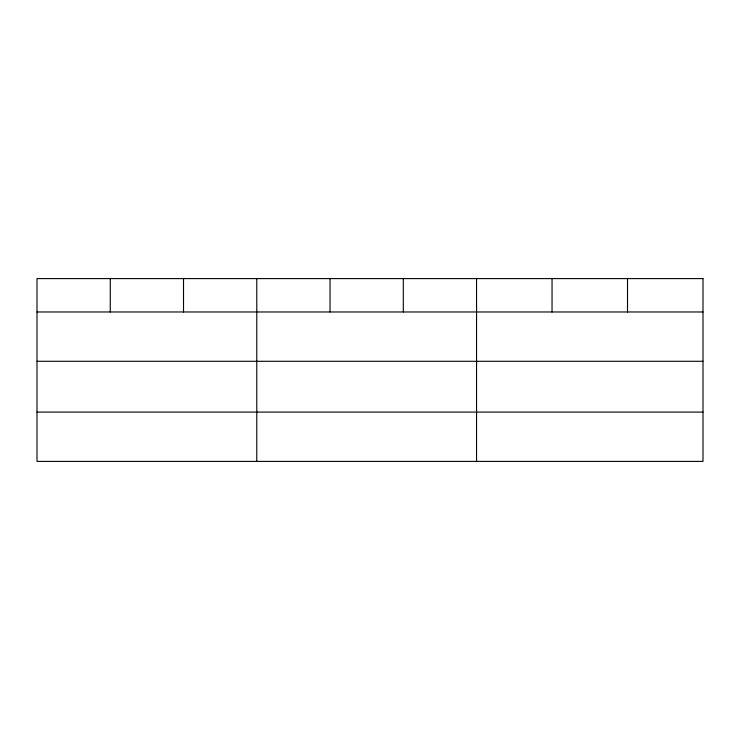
<?xml version="1.0" encoding="UTF-8"?>
<svg xmlns="http://www.w3.org/2000/svg" width="740" height="740" viewBox="0 0 740 740"><rect width="100%" height="100%" fill="white"/><g stroke="black" fill="none" stroke-linecap="round" stroke-linejoin="round"><path stroke-width="1.11" d="M37 311.975L703 311.975M37 361.286L703 361.286M37 412.088L703 412.088M627.52 278.601L627.52 311.975M552.04 278.601L552.04 311.975M476.56 278.601L476.56 461.399M403.3 278.601L403.3 311.975M330.04 278.601L330.04 311.975M256.78 278.601L256.78 461.399M183.52 278.601L183.52 311.975M110.26 278.601L110.26 311.975M703 278.601L37 278.601L37 461.399L703 461.399L703 278.601"/></g></svg>
